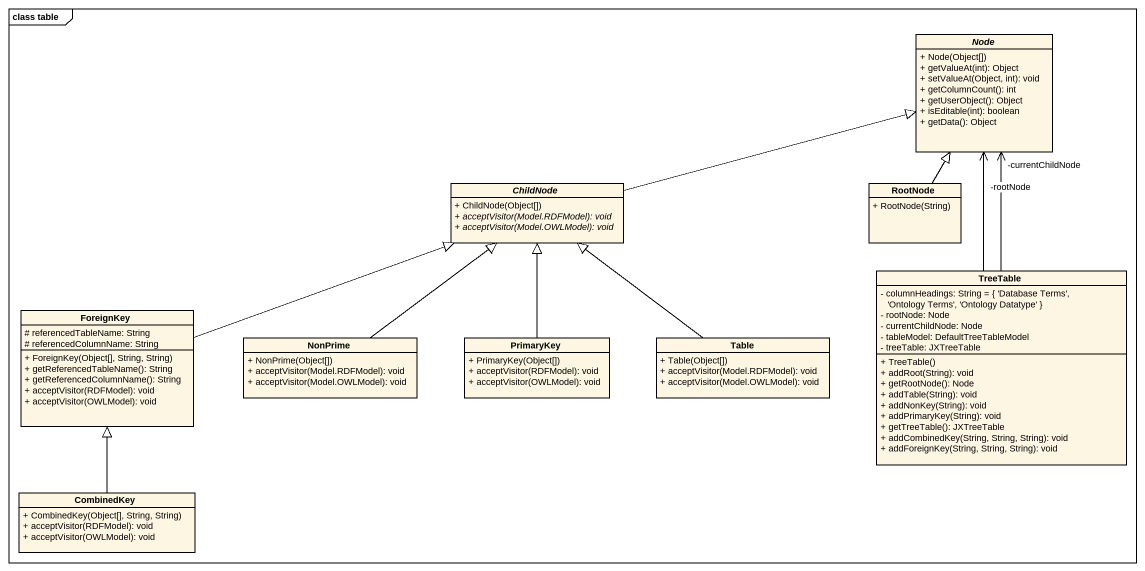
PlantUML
@startuml
mainframe class table
hide circle
hide empty members
skinparam classAttributeIconSize 0
abstract class "Node" as Node_ {
  + Node(Object[])
  + getValueAt(int): Object
  + setValueAt(Object, int): void
  + getColumnCount(): int
  + getUserObject(): Object
  + isEditable(int): boolean
  + getData(): Object
}
abstract class ChildNode {
  + ChildNode(Object[])
  {abstract} + acceptVisitor(Model.RDFModel): void
  {abstract} + acceptVisitor(Model.OWLModel): void
}
class RootNode {
  + RootNode(String)
}
class TreeTable {
  - columnHeadings: String = { 'Database Terms', 'Ontology Terms', 'Ontology Datatype' }
  - rootNode: Node
  - currentChildNode: Node
  - tableModel: DefaultTreeTableModel
  - treeTable: JXTreeTable
  + TreeTable()
  + addRoot(String): void
  + getRootNode(): Node
  + addTable(String): void
  + addNonKey(String): void
  + addPrimaryKey(String): void
  + getTreeTable(): JXTreeTable
  + addCombinedKey(String, String, String): void
  + addForeignKey(String, String, String): void
}
class ForeignKey {
  # referencedTableName: String
  # referencedColumnName: String
  + ForeignKey(Object[], String, String)
  + getReferencedTableName(): String
  + getReferencedColumnName(): String
  + acceptVisitor(RDFModel): void
  + acceptVisitor(OWLModel): void
}
class NonPrime {
  + NonPrime(Object[])
  + acceptVisitor(Model.RDFModel): void
  + acceptVisitor(Model.OWLModel): void
}
class PrimaryKey {
  + PrimaryKey(Object[])
  + acceptVisitor(RDFModel): void
  + acceptVisitor(OWLModel): void
}
class Table {
  + Table(Object[])
  + acceptVisitor(Model.RDFModel): void
  + acceptVisitor(Model.OWLModel): void
}
class CombinedKey {
  + CombinedKey(Object[], String, String)
  + acceptVisitor(RDFModel): void
  + acceptVisitor(OWLModel): void
}
ChildNode -right-|> Node_
RootNode -up-|> Node_
TreeTable -up-> "-currentChildNode" Node_
TreeTable -up-> "-rootNode" Node_
ForeignKey -right-|> ChildNode
NonPrime -up-|> ChildNode
PrimaryKey -up-|> ChildNode
Table -up-|> ChildNode
CombinedKey -up-|> ForeignKey
@enduml
